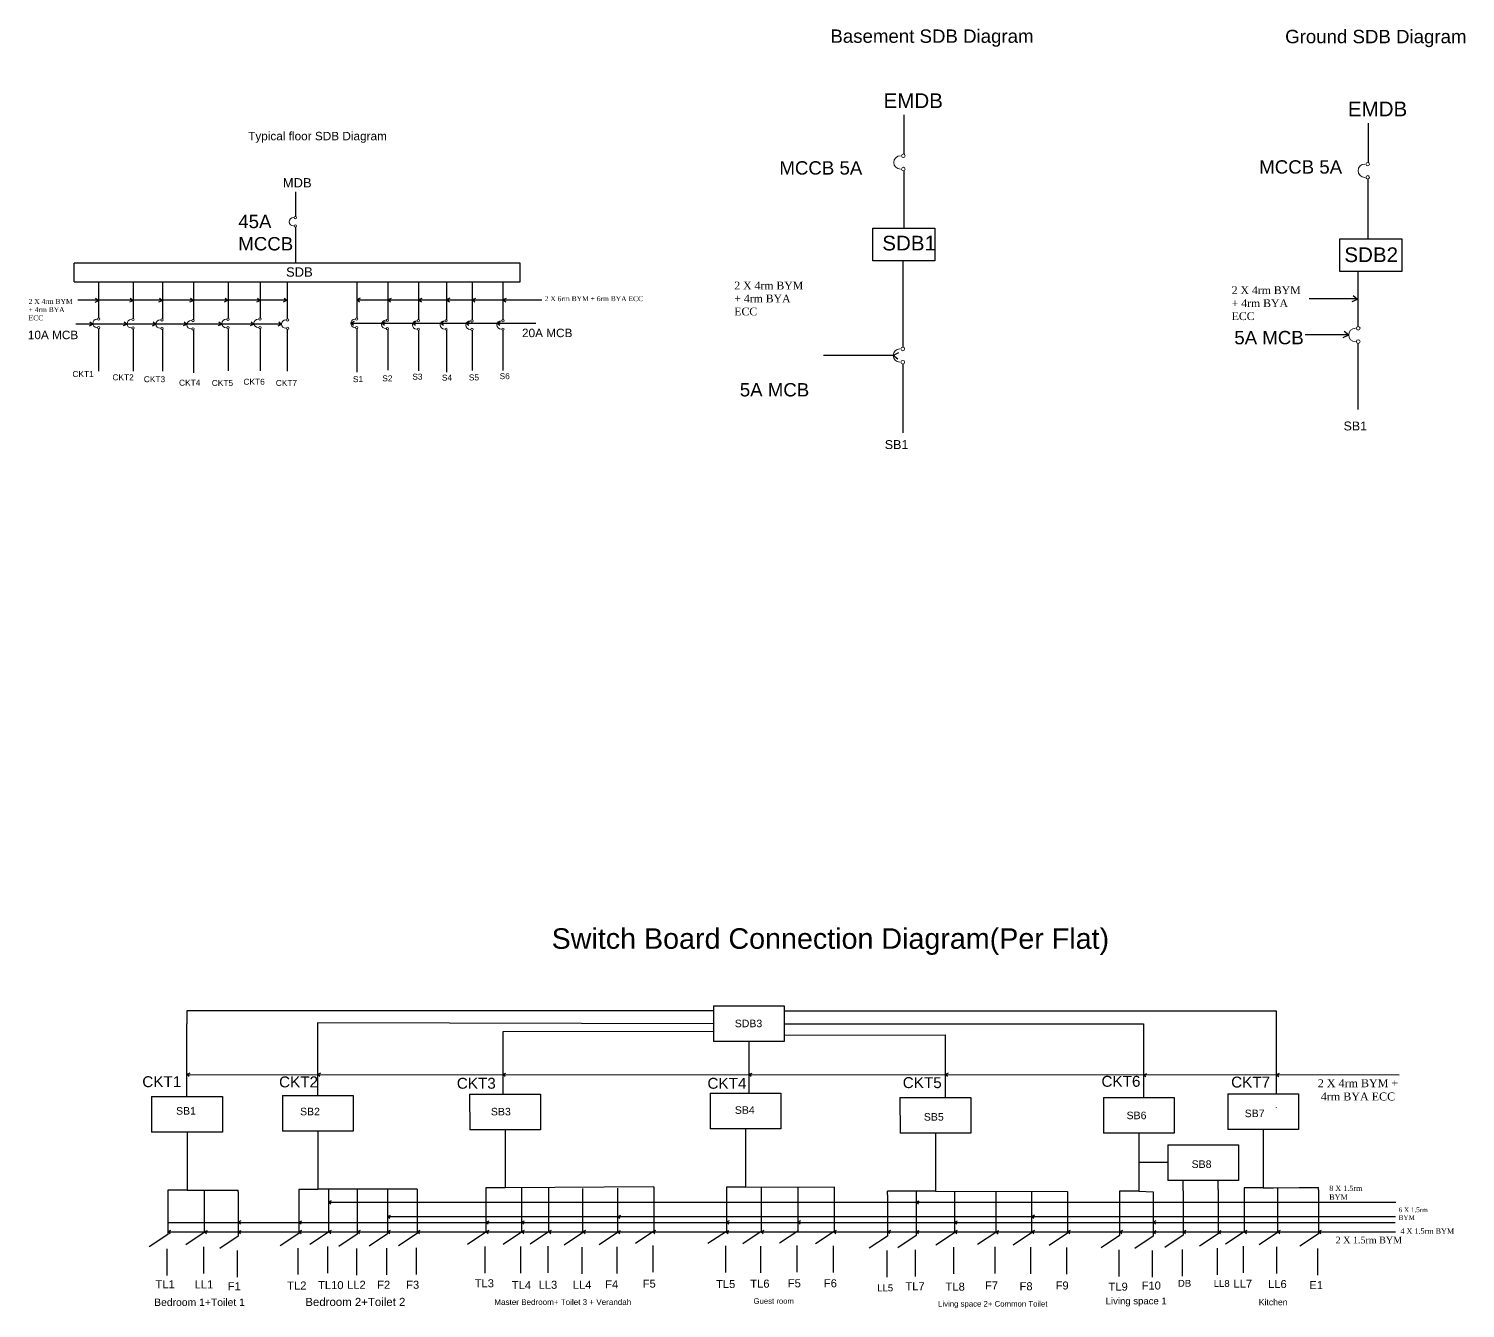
# Model space of a CAD drawing. Header units: inches. Extents: x 79 to 11386, y 236 to 3106.
# Drawn here: x 4868 to 7451, y 531 to 2831 of the extents above; entities that cross this region are included whole.
import ezdxf

# ---------------------------------------------------------------- set-up
doc = ezdxf.new("R2010")
doc.units = ezdxf.units.IN
doc.header["$LTSCALE"] = 20
doc.header["$MEASUREMENT"] = 0
doc.linetypes.add('HIDDEN', pattern=[0.375, 0.25, -0.125])
doc.layers.add('appliances', color=180, linetype='Continuous')
doc.layers.add('Text layer', color=200, linetype='HIDDEN')
doc.layers.add('Red Box', color=1, linetype='Continuous', lineweight=5)
doc.styles.get("Standard").update_dxf_attribs({"font": 'arial.ttf', "height": 6})

msp = doc.modelspace()

# ---------------------------------------------------------------- linework, layer by layer
for p, q in [((6441.64588, 2675.98418), (6441.64588, 2605.73194)), ((7276.43316, 2661.18492), (7276.43316, 2590.93269)), ((6441.64588, 2575.54196), (6441.64588, 2472.54622)), ((7275.72827, 2560.6021), (7275.72827, 2453.49772)), ((5348.06267, 2537.93247), (5348.06267, 2493.55587)), ((5348.06267, 2474.48561), (5348.06267, 2409.42575)), ((6385.96925, 2413.85119), (6385.96925, 2472.64684)), ((6385.96925, 2472.64684), (6441.64588, 2472.54622)), ((6441.64588, 2472.54622), (6497.28509, 2472.54622)), ((6497.28509, 2472.54622), (6497.28509, 2422.67057)), ((7225.59901, 2394.79266), (7225.59901, 2453.58831)), ((7225.59901, 2453.58831), (7281.27564, 2453.48769)), ((7281.27564, 2453.48769), (7336.91485, 2453.48769)), ((7336.91485, 2453.48769), (7336.91485, 2403.61204)), ((5751.80497, 2409.42575), (4949.66996, 2409.42575)), ((4949.66996, 2375.97719), (4949.66996, 2409.42575)), ((5751.80497, 2375.97719), (5751.80497, 2409.42575)), ((6497.28509, 2413.85119), (6385.96925, 2413.85119)), ((6439.64963, 2414.0932), (6439.64963, 2361.50713)), ((6497.28509, 2422.67057), (6497.28509, 2413.85119)), ((7336.91485, 2403.61204), (7336.91485, 2394.79266)), ((7336.91485, 2394.79266), (7225.59901, 2394.79266)), ((7257.63902, 2394.79266), (7257.63902, 2295.74909)), ((4949.66996, 2375.97719), (5720.56729, 2375.97719)), ((4993.90713, 2375.97719), (4993.90713, 2311.14599)), ((5056.2646, 2375.97719), (5056.2646, 2310.46653)), ((5108.56109, 2375.97719), (5108.56109, 2309.67572)), ((5164.34402, 2375.97719), (5164.34402, 2308.304)), ((5226.55473, 2375.97719), (5226.55473, 2310.81283)), ((5284.55629, 2375.97719), (5284.55629, 2311.05844)), ((5333.132, 2375.97719), (5333.132, 2309.78618)), ((5457.90058, 2375.97719), (5457.90058, 2311.17653)), ((5513.62762, 2375.97719), (5513.62762, 2309.16812)), ((5569.05955, 2375.97719), (5569.05955, 2308.22177)), ((5619.31051, 2375.97719), (5619.31051, 2308.14837)), ((5665.16236, 2375.97719), (5665.16236, 2307.8895)), ((5720.56729, 2375.97719), (5720.56729, 2308.21797)), ((5720.56729, 2375.97719), (5751.80497, 2375.97719)), ((6439.64963, 2361.50713), (6439.64963, 2258.92173)), ((5333.132, 2342.88168), (4956.57455, 2342.88168)), ((5457.90058, 2343.57686), (5790.81304, 2343.57686)), ((7257.63902, 2345.27087), (7170.39106, 2345.27087)), ((5322.80925, 2300.22356), (4952.84029, 2300.22667)), ((5447.01473, 2301.6332), (5779.92718, 2301.6332)), ((4993.90713, 2291.89085), (4993.90713, 2215.47737)), ((5056.2646, 2291.26178), (5056.2646, 2215.36611)), ((5108.56109, 2290.77761), (5108.56109, 2215.36611)), ((5164.34402, 2289.53224), (5164.34402, 2212.83238)), ((5226.55473, 2291.60332), (5226.55473, 2215.9499)), ((5284.55629, 2292.00578), (5284.55629, 2216.26662)), ((5333.132, 2290.66095), (5333.132, 2215.63831)), ((5457.90058, 2291.91333), (5457.90058, 2213.6768)), ((5513.62762, 2289.99607), (5513.62762, 2217.53942)), ((5569.05955, 2288.97961), (5569.05955, 2215.89172)), ((5619.31051, 2289.06272), (5619.31051, 2213.63854)), ((5665.16236, 2288.66731), (5665.16236, 2216.85695)), ((5720.56729, 2288.99312), (5720.56729, 2216.53506)), ((7241.29717, 2280.61059), (7162.97947, 2280.61059)), ((7257.63902, 2265.47209), (7257.63902, 2146.70437)), ((6422.41134, 2243.67401), (6297.15142, 2243.67401)), ((6439.64963, 2228.4263), (6439.64963, 2104.57069)), ((6099.38702, 1065.77009), (5152.65269, 1065.80201)), ((5152.65269, 1065.80201), (5152.65269, 1042.6642)), ((6099.35718, 1074.69199), (6226.6418, 1074.69199)), ((6099.35718, 1074.69199), (6099.57142, 1010.63641)), ((6226.6418, 1074.69199), (6226.6418, 1010.63641)), ((6226.6418, 1065.83698), (7111.19747, 1065.92684)), ((7111.19747, 1065.92684), (7111.19747, 916.59824)), ((5152.65269, 912.19919), (5152.65269, 1042.6642)), ((5387.66544, 1044.46103), (5387.47423, 1034.62501)), ((5387.47423, 1034.62501), (5387.47423, 913.59733)), ((6099.4643, 1042.6642), (5387.66544, 1044.46103)), ((6226.6418, 1042.6642), (6872.52075, 1042.6642)), ((6872.52075, 1042.6642), (6872.52075, 910.20886)), ((6099.51127, 1028.62075), (5720.51365, 1028.25743)), ((5720.51365, 1028.25743), (5720.51365, 916.21705)), ((6226.6418, 1010.63641), (6099.57142, 1010.63641)), ((6163.10661, 1010.63641), (6163.10661, 917.71905)), ((6226.6418, 1022.12101), (6515.97805, 1022.52956)), ((6515.97805, 1022.52956), (6515.97805, 910.20886)), ((5157.6439, 953.87223), (5152.65269, 951.53418)), ((5156.87434, 948.229), (5152.65269, 951.53418)), ((5152.65269, 951.52639), (7331.86612, 950.85509)), ((5089.01038, 912.19919), (5216.29499, 912.19919)), ((5089.01038, 912.19919), (5089.22461, 848.14361)), ((5216.29499, 912.19919), (5216.29499, 848.14361)), ((5324.37668, 913.59733), (5451.6613, 913.59733)), ((5324.37668, 913.59733), (5324.59092, 849.54176)), ((5451.6613, 913.59733), (5451.6613, 849.54176)), ((5660.92879, 916.21705), (5788.21341, 916.21705)), ((5660.92879, 916.21705), (5661.14303, 852.16148)), ((5788.21341, 916.21705), (5788.21341, 852.16148)), ((6093.23638, 917.71905), (6220.52099, 917.71905)), ((6093.23638, 917.71905), (6093.45061, 853.66348)), ((6220.52099, 917.71905), (6220.52099, 853.66348)), ((6434.52096, 910.20886), (6561.80557, 910.20886)), ((6434.52096, 910.20886), (6434.73519, 846.15329)), ((6561.80557, 910.20886), (6561.80557, 846.15329)), ((6800.26159, 910.20886), (6927.5462, 910.20886)), ((6800.26159, 910.20886), (6800.47582, 846.15329)), ((6927.5462, 910.20886), (6927.5462, 846.15329)), ((7023.97701, 916.59824), (7151.26162, 916.59824)), ((7023.97701, 916.59824), (7024.19124, 852.54267)), ((7151.26162, 916.59824), (7151.26162, 852.54267)), ((7111.19747, 892.92435), (7111.19747, 892.35322)), ((6220.52099, 853.66348), (6093.45061, 853.66348)), ((6156.9858, 853.66348), (6156.9858, 749.09355)), ((7151.26162, 852.54267), (7024.19124, 852.54267)), ((7087.72643, 852.54267), (7087.72643, 747.97274)), ((5216.29499, 848.14361), (5089.22461, 848.14361)), ((5152.7598, 848.14361), (5152.7598, 743.57368)), ((5451.6613, 849.54176), (5324.59092, 849.54176)), ((5388.12611, 849.54176), (5388.12611, 744.97183)), ((5788.21341, 852.16148), (5661.14303, 852.16148)), ((5724.67822, 852.16148), (5724.67822, 747.59155)), ((6561.80557, 846.15329), (6434.73519, 846.15329)), ((6498.27038, 846.15329), (6498.27038, 741.58336)), ((6927.5462, 846.15329), (6800.47582, 846.15329)), ((6864.01101, 846.15329), (6864.01101, 741.58336)), ((6915.92523, 825.2081), (7043.20984, 825.2081)), ((6915.92523, 825.2081), (6916.13946, 761.15253)), ((7043.20984, 825.2081), (7043.20984, 761.15253)), ((6864.01101, 793.86832), (6916.03004, 793.86832)), ((5992.19983, 749.62807), (5724.67822, 747.59155)), ((5992.19983, 749.62807), (5992.19983, 670.19006)), ((6156.9858, 749.09355), (6122.41655, 749.09355)), ((6122.41655, 749.09355), (6122.41655, 669.65553)), ((6156.9858, 749.09355), (6316.11198, 749.93298)), ((6250.87199, 749.66427), (6250.87199, 670.22625)), ((6316.11198, 748.90182), (6316.11198, 749.93298)), ((7043.20984, 761.15253), (6916.13946, 761.15253)), ((6943.62878, 742.2142), (6943.62878, 761.15253)), ((7006.49126, 744.58447), (7006.49126, 761.15253)), ((5152.7598, 743.57368), (5118.19056, 743.57368)), ((5118.19056, 743.57368), (5118.19056, 664.13567)), ((5152.7598, 743.57368), (5244.65731, 743.57368)), ((5183.80882, 743.57368), (5183.80882, 667.73286)), ((5244.65731, 740.62028), (5244.65731, 743.57368)), ((5244.65731, 740.62028), (5244.65731, 661.18226)), ((5388.12611, 744.97183), (5353.55686, 744.97183)), ((5353.55686, 744.97183), (5353.55686, 665.53381)), ((5566.30742, 745.39079), (5388.12611, 745.39079)), ((5406.97417, 745.39079), (5406.97417, 668.33806)), ((5458.8917, 744.19821), (5458.8917, 664.7602)), ((5513.19624, 744.7945), (5513.19624, 665.35648)), ((5566.30742, 745.39079), (5566.30742, 665.95277)), ((5724.67822, 747.59155), (5690.10897, 747.59155)), ((5690.10897, 747.59155), (5690.10897, 668.15353)), ((5754.09663, 747.65886), (5754.09663, 668.22085)), ((5802.89796, 748.03395), (5802.89796, 668.59594)), ((5864.03882, 746.60763), (5864.03882, 667.16961)), ((5926.91023, 747.21173), (5926.91023, 667.77372)), ((6185.25036, 748.52056), (6185.25036, 669.08255)), ((6316.11198, 748.90182), (6316.11198, 669.46381)), ((6316.11198, 748.90182), (6316.11198, 748.90182)), ((6463.70113, 741.58336), (6412.40483, 741.58336)), ((6412.40483, 735.00063), (6412.40483, 741.58336)), ((6412.40483, 735.00063), (6412.40483, 661.28325)), ((6498.27038, 741.58336), (6463.70113, 741.58336)), ((6463.70113, 741.58336), (6463.70113, 662.14534)), ((6498.27038, 741.58336), (6735.71347, 741.54996)), ((6532.36755, 741.57856), (6532.36755, 667.07831)), ((6606.96097, 741.56807), (6606.96097, 667.85069)), ((6671.16886, 741.55904), (6671.16886, 667.08037)), ((6735.71347, 741.54996), (6735.71347, 666.30791)), ((6864.01101, 741.58336), (6829.44176, 741.58336)), ((6829.44176, 741.58336), (6829.44176, 662.14534)), ((6864.01101, 741.58336), (6889.69437, 740.48181)), ((6889.69437, 740.48181), (6889.69437, 661.0438)), ((6943.62878, 742.2142), (6943.62878, 662.77618)), ((7006.49126, 744.58447), (7006.49126, 665.14646)), ((7087.72643, 747.97274), (7053.15718, 747.97274)), ((7053.15718, 747.97274), (7053.15718, 668.53472)), ((7087.72643, 747.97274), (7106.17004, 747.94585)), ((7096.94824, 747.95929), (7152.27667, 748.48189)), ((7113.40979, 746.87119), (7113.40979, 748.11478)), ((7113.40979, 746.87119), (7113.40979, 667.43318)), ((7152.27667, 748.48189), (7186.93317, 748.48189)), ((7186.88477, 744.3484), (7186.93317, 748.48189)), ((7186.88477, 744.3484), (7186.88477, 664.91038)), ((5406.97417, 721.84847), (7325.9291, 721.84847)), ((5118.19056, 685.82426), (7324.73093, 685.82426)), ((5513.19624, 696.09977), (7325.67866, 696.09977)), ((5118.19056, 664.13567), (5085.02027, 642.03845)), ((5118.19056, 668.59912), (7325.40255, 668.59912)), ((5183.80882, 667.73286), (5150.63853, 645.63565)), ((5244.65731, 661.18226), (5211.48702, 639.08505)), ((5353.55686, 665.53381), (5320.38657, 643.4366)), ((5406.97417, 668.33806), (5373.80388, 646.24085)), ((5458.8917, 664.7602), (5425.72141, 642.66298)), ((5513.19624, 665.35648), (5480.02595, 643.25927)), ((5566.30742, 665.95277), (5533.13713, 643.85556)), ((5690.10897, 668.15353), (5656.93868, 646.05632)), ((5754.09663, 668.22085), (5720.92634, 646.12363)), ((5802.89796, 668.59594), (5769.72767, 646.49872)), ((5864.03882, 667.16961), (5830.86853, 645.0724)), ((5926.91023, 667.77372), (5893.73995, 645.6765)), ((5992.19983, 670.19006), (5959.02954, 648.09285)), ((6122.41655, 669.65553), (6089.24627, 647.55832)), ((6185.25036, 669.08255), (6152.08008, 646.98534)), ((6250.87199, 670.22625), (6217.70171, 648.12904)), ((6316.11198, 669.46381), (6282.9417, 647.36659)), ((6412.40483, 661.28325), (6379.23455, 639.18604)), ((6463.70113, 662.14534), (6430.53085, 640.04813)), ((6532.36755, 667.07831), (6499.19726, 644.9811)), ((6606.96097, 667.85069), (6573.79068, 645.75348)), ((6671.16886, 667.08037), (6637.99857, 644.98315)), ((6735.71347, 666.30791), (6702.54318, 644.2107)), ((6829.44176, 662.14534), (6796.27148, 640.04813)), ((6889.69437, 661.0438), (6856.52408, 638.94658)), ((6943.62878, 662.77618), (6910.45849, 640.67897)), ((7006.49126, 665.14646), (6973.32097, 643.04924)), ((7053.15718, 668.53472), (7019.9869, 646.43751)), ((7113.40979, 667.43318), (7080.23951, 645.33596)), ((7186.88477, 664.91038), (7153.71448, 642.81317)), ((5116.51722, 638.32322), (5116.51722, 590.41294)), ((5182.13548, 641.92042), (5182.13548, 594.01014)), ((5242.98397, 635.36981), (5242.98397, 587.45954)), ((5351.88352, 639.72137), (5351.88352, 591.81109)), ((5405.30083, 642.52562), (5405.30083, 594.61534)), ((5457.21836, 638.94775), (5457.21836, 591.03747)), ((5511.5229, 639.54404), (5511.5229, 591.63376)), ((5564.63408, 640.14033), (5564.63408, 592.23005)), ((5688.43563, 642.34109), (5688.43563, 594.43081)), ((5752.42329, 642.4084), (5752.42329, 594.49812)), ((5801.22462, 642.78349), (5801.22462, 594.87321)), ((5862.36548, 641.35717), (5862.36548, 593.44689)), ((5925.23689, 641.96127), (5925.23689, 594.05099)), ((5990.52649, 644.37761), (5990.52649, 596.46734)), ((6120.74322, 643.84308), (6120.74322, 595.93281)), ((6183.57702, 643.2701), (6183.57702, 595.35983)), ((6249.19866, 644.4138), (6249.19866, 596.50353)), ((6314.43865, 643.65136), (6314.43865, 595.74108)), ((6410.7315, 635.47081), (6410.7315, 587.56053)), ((6462.02779, 636.3329), (6462.02779, 588.42262)), ((6530.69421, 641.26586), (6530.69421, 593.35559)), ((6605.28763, 642.03825), (6605.28763, 594.12797)), ((6669.49552, 641.26792), (6669.49552, 593.35764)), ((6734.04013, 640.49547), (6734.04013, 592.58519)), ((6827.76842, 636.3329), (6827.76842, 588.42262)), ((6888.02103, 635.23135), (6888.02103, 587.32107)), ((6941.95544, 636.96374), (6941.95544, 589.05346)), ((7004.81792, 639.33401), (7004.81792, 591.42373)), ((7051.48385, 642.72228), (7051.48385, 594.812)), ((7111.73645, 641.62073), (7111.73645, 593.71045)), ((7185.21143, 639.09793), (7185.21143, 591.18766))]:
    msp.add_line(p, q)
at = {"layer": 'appliances'}
for p, q in [((7249.14756, 2351.59309), (7257.38778, 2345.14173)), ((4987.50724, 2339.85918), (4993.66122, 2342.7419)), ((4988.45608, 2346.81707), (4993.66122, 2342.7419)), ((5049.8589, 2339.96697), (5056.01288, 2342.8497)), ((5050.80774, 2346.92486), (5056.01288, 2342.8497)), ((5102.37944, 2339.93926), (5108.53342, 2342.82199)), ((5103.32828, 2346.89715), (5108.53342, 2342.82199)), ((5158.10203, 2339.96854), (5164.256, 2342.85126)), ((5159.05087, 2346.92642), (5164.256, 2342.85126)), ((5220.30478, 2340.05003), (5226.45875, 2342.93275)), ((5221.25362, 2347.00791), (5226.45875, 2342.93275)), ((5278.39127, 2339.93552), (5284.54525, 2342.81825)), ((5279.34011, 2346.89341), (5284.54525, 2342.81825)), ((5326.24255, 2339.99225), (5332.39653, 2342.87497)), ((5327.19139, 2346.95013), (5332.39653, 2342.87497)), ((5464.05456, 2346.48495), (5457.90058, 2343.60223)), ((5463.10572, 2339.52707), (5457.90058, 2343.60223)), ((5519.78159, 2346.4135), (5513.62762, 2343.53078)), ((5518.83276, 2339.45562), (5513.62762, 2343.53078)), ((5575.21352, 2346.43414), (5569.05955, 2343.55142)), ((5574.26469, 2339.47626), (5569.05955, 2343.55142)), ((5625.46449, 2346.54661), (5619.31051, 2343.66389)), ((5624.51565, 2339.58872), (5619.31051, 2343.66389)), ((5671.31634, 2346.39719), (5665.16236, 2343.51447)), ((5670.3675, 2339.4393), (5665.16236, 2343.51447)), ((5726.72126, 2346.42795), (5720.56729, 2343.54523)), ((5725.77243, 2339.47007), (5720.56729, 2343.54523)), ((7247.64547, 2340.57812), (7257.38778, 2345.14173)), ((4977.20429, 2297.31489), (4983.35827, 2300.19762)), ((4978.15313, 2304.27278), (4983.35827, 2300.19762)), ((5038.87765, 2297.35233), (5045.03163, 2300.23505)), ((5039.82649, 2304.31022), (5045.03163, 2300.23505)), ((5090.68627, 2297.32769), (5096.84025, 2300.21041)), ((5091.63511, 2304.28557), (5096.84025, 2300.21041)), ((5146.45555, 2297.42336), (5152.60952, 2300.30608)), ((5147.40438, 2304.38125), (5152.60952, 2300.30608)), ((5209.17865, 2297.42871), (5215.33263, 2300.31143)), ((5210.12749, 2304.38659), (5215.33263, 2300.31143)), ((5266.99092, 2297.37865), (5273.14489, 2300.26137)), ((5267.93975, 2304.33653), (5273.14489, 2300.26137)), ((5316.63011, 2297.18035), (5322.78409, 2300.06307)), ((5317.57895, 2304.13823), (5322.78409, 2300.06307)), ((5453.1687, 2304.54129), (5447.01473, 2301.65857)), ((5452.21986, 2297.58341), (5447.01473, 2301.65857)), ((5508.89573, 2304.46984), (5502.74176, 2301.58712)), ((5507.9469, 2297.51196), (5502.74176, 2301.58712)), ((5564.32766, 2304.49049), (5558.17369, 2301.60776)), ((5563.37883, 2297.5326), (5558.17369, 2301.60776)), ((5614.57863, 2304.60295), (5608.42465, 2301.72023)), ((5613.62979, 2297.64507), (5608.42465, 2301.72023)), ((5660.43048, 2304.45353), (5654.2765, 2301.57081)), ((5659.48164, 2297.49565), (5654.2765, 2301.57081)), ((5715.83541, 2304.48429), (5709.68143, 2301.60157)), ((5714.88657, 2297.52641), (5709.68143, 2301.60157)), ((7231.56784, 2276.13283), (7241.31015, 2280.69644)), ((7233.06993, 2287.1478), (7241.31015, 2280.69644)), ((6432.15863, 2248.41753), (6422.41632, 2243.85392)), ((6430.65653, 2237.40256), (6422.41632, 2243.85392)), ((5392.46544, 953.72362), (5387.47423, 951.38558)), ((5391.69588, 948.0804), (5387.47423, 951.38558)), ((5725.50486, 953.58345), (5720.51365, 951.2454)), ((5724.7353, 947.94022), (5720.51365, 951.2454)), ((6168.09782, 953.59635), (6163.10661, 951.2583)), ((6167.32826, 947.95312), (6163.10661, 951.2583)), ((6520.96926, 953.77937), (6515.97805, 951.44133)), ((6520.1997, 948.13615), (6515.97805, 951.44133)), ((6877.51196, 952.90442), (6872.52075, 950.56637)), ((6876.7424, 947.26119), (6872.52075, 950.56637)), ((7116.18868, 953.24427), (7111.19747, 950.90623)), ((7115.41912, 947.60105), (7111.19747, 950.90623)), ((5411.96538, 724.22632), (5406.97417, 721.88827)), ((6468.69234, 724.15013), (6463.70113, 721.81208)), ((5411.19582, 718.58309), (5406.97417, 721.88827)), ((5518.18745, 698.35059), (5513.19624, 696.01254)), ((5931.90144, 698.34579), (5926.91023, 696.00774)), ((6467.92278, 718.5069), (6463.70113, 721.81208)), ((6676.16007, 698.45665), (6671.16886, 696.11861)), ((5249.64852, 688.33731), (5244.65731, 685.99926)), ((5248.87896, 682.69408), (5244.65731, 685.99926)), ((5358.54807, 688.02028), (5353.55686, 685.68224)), ((5357.77851, 682.37706), (5353.55686, 685.68224)), ((5517.41789, 692.70736), (5513.19624, 696.01254)), ((5695.10018, 688.0102), (5690.10897, 685.67215)), ((5694.33062, 682.36697), (5690.10897, 685.67215)), ((5759.08784, 688.21321), (5754.09663, 685.87516)), ((5758.31828, 682.56998), (5754.09663, 685.87516)), ((5931.13188, 692.70256), (5926.91023, 696.00774)), ((6127.40776, 688.35006), (6122.41655, 686.01201)), ((6126.63821, 682.70683), (6122.41655, 686.01201)), ((6255.8632, 688.36676), (6250.87199, 686.02871)), ((6255.09365, 682.72353), (6250.87199, 686.02871)), ((6537.35876, 687.99995), (6532.36755, 685.66191)), ((6536.5892, 682.35673), (6532.36755, 685.66191)), ((6675.39051, 692.81343), (6671.16886, 696.11861)), ((6894.68558, 688.26853), (6889.69437, 685.93049)), ((6893.91602, 682.62531), (6889.69437, 685.93049)), ((5123.18177, 670.93717), (5118.19056, 668.59912)), ((5122.41221, 665.29394), (5118.19056, 668.59912)), ((5188.86663, 670.86994), (5183.87542, 668.5319)), ((5188.09707, 665.22672), (5183.87542, 668.5319)), ((5249.64852, 670.86706), (5244.65731, 668.52901)), ((5248.87896, 665.22383), (5244.65731, 668.52901)), ((5358.55569, 670.94594), (5353.56448, 668.6079)), ((5357.78613, 665.30272), (5353.56448, 668.6079)), ((5412.10418, 671.02483), (5407.11297, 668.68678)), ((5411.33462, 665.3816), (5407.11297, 668.68678)), ((5463.88291, 670.93188), (5458.8917, 668.59384)), ((5463.11335, 665.28866), (5458.8917, 668.59384)), ((5518.18745, 670.99971), (5513.19624, 668.66166)), ((5517.41789, 665.35648), (5513.19624, 668.66166)), ((5571.31263, 670.9338), (5566.32142, 668.59576)), ((5570.54307, 665.29058), (5566.32142, 668.59576)), ((5695.15872, 670.95864), (5690.16751, 668.6206)), ((5694.38916, 665.31542), (5690.16751, 668.6206)), ((5759.13753, 671.09276), (5754.14632, 668.75472)), ((5758.36797, 665.44954), (5754.14632, 668.75472)), ((5807.63401, 670.9704), (5802.6428, 668.63236)), ((5806.86445, 665.32718), (5802.6428, 668.63236)), ((5869.11802, 671.00626), (5864.12681, 668.66821)), ((5868.34847, 665.36303), (5864.12681, 668.66821)), ((5931.75356, 670.81808), (5926.76235, 668.48004)), ((5930.984, 665.17486), (5926.76235, 668.48004)), ((5994.79957, 670.9529), (5989.80836, 668.61486)), ((5994.03001, 665.30968), (5989.80836, 668.61486)), ((6126.19717, 670.8156), (6121.20596, 668.47755)), ((6125.42761, 665.17238), (6121.20596, 668.47755)), ((6189.6391, 670.99767), (6184.64789, 668.65962)), ((6188.86954, 665.35444), (6184.64789, 668.65962)), ((6319.86843, 670.89566), (6314.87722, 668.55761)), ((6319.09887, 665.25243), (6314.87722, 668.55761)), ((6417.39604, 671.275), (6412.40483, 668.93695)), ((6416.62649, 665.63177), (6412.40483, 668.93695)), ((6468.69234, 670.86669), (6463.70113, 668.52864)), ((6467.92278, 665.22346), (6463.70113, 668.52864)), ((6537.39319, 670.99187), (6532.40198, 668.65383)), ((6536.62364, 665.34865), (6532.40198, 668.65383)), ((6611.66338, 670.48718), (6606.67217, 668.14914)), ((6610.89382, 664.84396), (6606.67217, 668.14914)), ((6676.20504, 670.99408), (6671.21383, 668.65604)), ((6675.43548, 665.35086), (6671.21383, 668.65604)), ((6740.76113, 670.89656), (6735.76992, 668.55852)), ((6739.99157, 665.25334), (6735.76992, 668.55852)), ((6834.43297, 671.00295), (6829.44176, 668.6649)), ((6833.66341, 665.35973), (6829.44176, 668.6649)), ((6894.68558, 670.78909), (6889.69437, 668.45104)), ((6893.91602, 665.14587), (6889.69437, 668.45104)), ((6948.61999, 671.09966), (6943.62878, 668.76162)), ((6947.85043, 665.45644), (6943.62878, 668.76162)), ((7011.48247, 670.78968), (7006.49126, 668.45164)), ((7010.71291, 665.14646), (7006.49126, 668.45164)), ((7058.18425, 670.94821), (7053.19304, 668.61016)), ((7057.41469, 665.30499), (7053.19304, 668.61016)), ((7118.38891, 670.92612), (7113.3977, 668.58808)), ((7117.61935, 665.2829), (7113.3977, 668.58808)), ((7191.87598, 670.89091), (7186.88477, 668.55286)), ((7191.10642, 665.24768), (7186.88477, 668.55286))]:
    msp.add_line(p, q, dxfattribs=at)
at = {"layer": 'Red Box', "color": 7}
for centre, radius in [((6440.65377, 2602.59544), 3.28967), ((7275.44105, 2587.79619), 3.28967), ((6440.65377, 2578.67846), 3.28967), ((7275.44105, 2563.87921), 3.28967), ((5347.43598, 2491.57462), 2.078), ((5347.43598, 2476.46686), 2.078), ((4994.04098, 2309.0723), 2.078), ((5055.91567, 2308.41804), 2.078), ((5107.70879, 2307.78055), 2.078), ((5163.36327, 2306.472), 2.078), ((5226.22005, 2308.76196), 2.078), ((5283.90242, 2309.08599), 2.078), ((5333.66406, 2307.77744), 2.078), ((5457.86638, 2309.09881), 2.078), ((5513.19347, 2307.13598), 2.078), ((5568.84792, 2306.15457), 2.078), ((5618.7087, 2306.15943), 2.078), ((5664.86918, 2305.83229), 2.078), ((5720.85102, 2306.15943), 2.078), ((4994.04098, 2293.96454), 2.078), ((5055.91567, 2293.31027), 2.078), ((5107.70879, 2292.67278), 2.078), ((5163.36327, 2291.36423), 2.078), ((5226.22005, 2293.65419), 2.078), ((5283.90242, 2293.97823), 2.078), ((5333.66406, 2292.66968), 2.078), ((5457.86638, 2293.99105), 2.078), ((5513.19347, 2292.02822), 2.078), ((5568.84792, 2291.04681), 2.078), ((5618.7087, 2291.05166), 2.078), ((5664.86918, 2290.72452), 2.078), ((5720.85102, 2291.05166), 2.078), ((7258.48131, 2292.56908), 3.28967), ((6439.59548, 2255.6325), 3.28967), ((7258.48131, 2268.6521), 3.28967), ((6439.59548, 2231.71552), 3.28967)]:
    msp.add_circle(centre, radius, dxfattribs=at)
for centre, radius in [((6435.42811, 2590.63695), 11.95849), ((7270.21539, 2575.8377), 11.95849), ((5344.13506, 2484.02074), 7.55388), ((4990.74007, 2301.51842), 7.55388), ((5052.61475, 2300.86416), 7.55388), ((5104.40787, 2300.22667), 7.55388), ((5160.06235, 2298.91812), 7.55388), ((5222.91914, 2301.20807), 7.55388), ((5280.6015, 2301.53211), 7.55388), ((5330.36314, 2300.22356), 7.55388), ((5454.56546, 2301.54493), 7.55388), ((5509.89255, 2299.5821), 7.55388), ((5565.547, 2298.60069), 7.55388), ((5615.40778, 2298.60554), 7.55388), ((5661.56826, 2298.2784), 7.55388), ((5717.5501, 2298.60554), 7.55388), ((7253.25565, 2280.61059), 11.95849), ((6434.36983, 2243.67401), 11.95849)]:
    msp.add_arc(centre, radius, 90, 270, dxfattribs=at)

# ---------------------------------------------------------------- texts
at = {"attachment_point": 1}
for s, width, gutter_width, insert, char_height in [('Basement SDB Diagram', 1127.7238103, 30, (6309.48138, 2829.68259), 24), ('Ground SDB Diagram', 1127.7238103, 30, (7127.03047, 2828.93666), 24), ('Typical floor SDB Diagram', 712.3552329, 18.95026, (5262.66482, 2645.66786), 15.1602063), ('MCCB 5A', 149.0819014, 30, (6217.78628, 2592.87073), 24), ('MCCB 5A', 149.0819014, 30, (7080.44225, 2594.58278), 24), ('45A MCCB', 76.5067259, 30, (5244.94165, 2496.56962), 24), ('{\\fTimes New Roman|b0|i0|c0|p18;\\H1.16667x;2 X 4rm BYM + 4rm BYA ECC}', 140.2538322, 30, (6136.6802, 2376.49222), 12), ('{\\fTimes New Roman|b0|i0|c0|p18;\\H1.16667x;2 X 4rm BYM + 4rm BYA ECC}', 140.2538322, 30, (7030.93216, 2368.06401), 12), ('{\\fTimes New Roman|b0|i0|c0|p18;\\H1.16667x;2 X 4rm BYM + 4rm BYA ECC}', 88.5948761, 18.95026, (4867.97967, 2345.27474), 7.5801031), ('10A MCB', 94.1713491, 18.95026, (4866.59534, 2288.21353), 15.160206), ('20A MCB', 94.1713491, 18.95026, (5755.03748, 2291.87563), 15.160206), ('5A MCB', 149.0819014, 30, (7035.65402, 2287.87959), 24), ('5A MCB', 149.0819014, 30, (6146.60291, 2194.1358), 24), ('Switch Board Connection Diagram(Per Flat)', 1288.7157515, 15.36969, (5808.31554, 1214.32697), 36.8872661)]:
    msp.add_mtext_dynamic_manual_height_columns(s, width=width, gutter_width=gutter_width, heights=[0], dxfattribs=dict(at, insert=insert, char_height=char_height))
at = {"layer": 'appliances', "insert": (5795.86962, 2350.23688), "char_height": 7.5801031, "attachment_point": 1}
msp.add_mtext_dynamic_manual_height_columns('{\\fTimes New Roman|b0|i0|c0|p18;\\H1.16667x;\\C0;2 X 6rm BYM + 6rm BYA ECC}', width=198.0858712, gutter_width=18.95026, heights=[0], dxfattribs=at)
at = {"layer": 'Text layer', "attachment_point": 1}
for s, width, gutter_width, insert, char_height in [('EMDB', 784.7319989, 132.23512, (6405.05121, 2714.85227), 26.447024), ('EMDB', 784.7319989, 132.23512, (7239.83849, 2700.05302), 26.447024), ('MDB', 495.6957907, 83.52966, (5324.94672, 2562.48448), 16.705931), ('SDB1', 784.7319989, 132.23512, (6402.75148, 2458.93046), 26.447024), ('SDB2', 784.7319989, 132.23512, (7233.49052, 2438.04773), 26.447024), ('SDB', 495.6957907, 83.52966, (5330.84121, 2402.12048), 16.705931), ('CKT1', 566.4856466, 120.95101, (4946.72387, 2215.76863), 10.738479), ('CKT2', 566.4856466, 120.95101, (5018.65071, 2209.87593), 10.738479), ('CKT3', 566.4856466, 120.95101, (5075.11528, 2206.54791), 10.738479), ('CKT4', 566.4856466, 120.95101, (5138.40246, 2200.12938), 10.738479), ('CKT5', 566.4856466, 120.95101, (5197.29444, 2199.75053), 10.738479), ('CKT6', 566.4856466, 120.95101, (5254.21082, 2201.90434), 10.738479), ('CKT7', 566.4856466, 120.95101, (5312.40535, 2199.82827), 10.738479), ('S1', 28.8981494, 18.95026, (5451.03895, 2206.57649), 10.738479), ('S2', 27.714334, 18.95026, (5503.7938, 2207.97436), 10.738479), ('S3', 32.7229263, 18.95026, (5557.88682, 2210.97709), 10.738479), ('S4', 16.695357, 18.95026, (5610.97812, 2209.30892), 10.738479), ('S5', 13.3562708, 18.95026, (5659.39469, 2209.64256), 10.738479), ('S6', 16.0275693, 18.95026, (5714.82328, 2211.97803), 10.738479), ('SB1', 88.549766, 30, (7232.07803, 2125.07869), 16), ('SB1', 88.549766, 30, (6407.31752, 2091.62244), 16), ('SDB3', 402.0363624, 67.74711, (6137.53461, 1050.07312), 13.549423), ('CKT1', 459.4508022, 98.09787, (5072.40794, 948.41417), 19.619575), ('CKT2', 459.4508022, 98.09787, (5318.28775, 948.02504), 19.619575), ('CKT3', 459.4508022, 98.09787, (5637.82401, 945.58854), 19.619575), ('CKT4', 459.4508022, 98.09787, (6088.45073, 945.53021), 19.619575), ('CKT5', 459.4508022, 98.09787, (6439.50377, 946.71485), 19.619575), ('CKT6', 459.4508022, 98.09787, (6796.8486, 949.05583), 19.619575), ('CKT7', 459.4508022, 98.09787, (7029.91556, 947.68568), 19.619575), ('{\\fTimes New Roman|b0|i0|c0|p18;\\H1.16667x;2 X 4rm BYM +\\P 4rm BYA ECC}', 138.8422579, 15.36969, (7185.75122, 943.09899), 12.2957554), ('SB1', 402.0363624, 67.74711, (5133.11217, 892.97024), 13.549423), ('SB2', 402.0363624, 67.74711, (5355.96158, 891.74672), 13.549423), ('SB3', 402.0363624, 67.74711, (5699.10622, 891.59818), 13.549423), ('SB4', 402.0363624, 67.74711, (6137.73151, 894.42286), 13.549423), ('SB5', 402.0363624, 67.74711, (6477.48265, 882.16293), 13.549423), ('SB6', 402.0363624, 67.74711, (6841.96202, 884.74145), 13.549423), ('SB7', 402.0363624, 67.74711, (7054.3144, 888.40788), 13.549423), ('SB8', 402.0363624, 67.74711, (6958.88692, 797.16216), 13.549423), ('{\\fTimes New Roman|b0|i0|c0|p18;\\H1.16667x;8 X 1.5rm BYM}', 61.2582949, 15.36969, (7206.26823, 751.91475), 8.1971703), ('{\\fTimes New Roman|b0|i0|c0|p18;\\H1.16667x;6 X 1.5rm BYM}', 55.4701957, 15.36969, (7331.16595, 712.54208), 7.172524), ('{\\fTimes New Roman|b0|i0|c0|p18;\\H1.16667x;4 X 1.5rm BYM}', 109.5431103, 15.36969, (7334.30954, 674.95418), 8.1971703), ('{\\fTimes New Roman|b0|i0|c0|p18;\\H1.16667x;2 X 1.5rm BYM}', 323.0469605, 15.36969, (7217.83382, 660.00062), 10.2464628), ('TL1', 215.136326, 71.96062, (5096.14897, 581.89142), 14.392124), ('LL1', 215.136326, 71.96062, (5166.46552, 581.52236), 14.392124), ('F1', 215.136326, 71.96062, (5225.94972, 578.18304), 14.392124), ('TL2', 215.136326, 71.96062, (5332.88766, 579.51881), 14.392124), ('TL10', 215.136326, 71.96062, (5388.36156, 580.18666), 14.392124), ('LL2', 215.136326, 71.96062, (5440.49376, 580.85451), 14.392124), ('F2', 215.136326, 71.96062, (5494.63104, 580.85451), 14.392124), ('F3', 215.136326, 71.96062, (5546.76338, 580.85451), 14.392124), ('TL3', 215.136326, 71.96062, (5669.89912, 583.517), 14.392124), ('TL4', 215.136326, 71.96062, (5736.73532, 580.17761), 14.392124), ('LL3', 215.136326, 71.96062, (5784.85737, 580.84553), 14.392124), ('LL4', 215.136326, 71.96062, (5846.34665, 580.84553), 14.392124), ('F4', 215.136326, 71.96062, (5904.49409, 581.51338), 14.392124), ('F5', 215.136326, 71.96062, (5971.99861, 582.84908), 14.392124), ('TL5', 215.136326, 71.96062, (6103.88413, 582.19659), 14.392124), ('TL6', 215.136326, 71.96062, (6165.37342, 582.86444), 14.392124), ('F5', 215.136326, 71.96062, (6232.87794, 583.53229), 14.392124), ('F6', 215.136326, 71.96062, (6297.70907, 583.53229), 14.392124), ('LL5', 29.423952, 15.36969, (6393.62287, 574.20515), 12.295755), ('TL7', 215.136326, 71.96062, (6444.3428, 578.20552), 14.392124), ('TL8', 215.136326, 71.96062, (6516.52579, 577.53767), 14.392124), ('F7', 215.136326, 71.96062, (6587.37216, 579.54129), 14.392124), ('F8', 215.136326, 71.96062, (6649.52975, 578.20552), 14.392124), ('F9', 215.136326, 71.96062, (6714.36088, 579.54129), 14.392124), ('TL9', 215.136326, 71.96062, (6809.47087, 577.4781), 14.392124), ('F10', 215.136326, 71.96062, (6868.95508, 579.48172), 14.392124), ('DB', 30.4563756, 15.36969, (6934.24347, 582.50193), 12.295755), ('LL8', 28.91426, 15.36969, (6998.62593, 582.11671), 12.295755), ('LL7', 215.136326, 71.96062, (7034.15386, 582.83277), 14.392124), ('LL6', 215.136326, 71.96062, (7096.31145, 582.16492), 14.392124), ('E1', 215.136326, 71.96062, (7170.49967, 580.1613), 14.392124), ('{\\H0.83333x;\\C0;Bedroom 2+Toilet 2}', 960.132105, 88.24758, (5365.48777, 550.13126), 17.6495154), ('{\\H0.83333x;\\C0;Master Bedroom+ Toilet 3 + Verandah}', 706.8602596, 62.13913, (5705.32167, 547.73419), 12.4278253), ('{\\H0.83333x;\\C0;Guest room}', 446.2413589, 59.69671, (6171.31226, 549.34143), 11.9393415), ('{\\H0.83333x;\\C0;Living space 2+ Common Toilet}', 1297.5099547, 60.18089, (6503.03115, 544.48487), 12.0361771), ('{\\H0.83333x;\\C0;Living space 1}', 628.5656248, 73.74783, (6804.40913, 550.72706), 14.7495654), ('{\\H0.83333x;\\C0;Kitchen}', 559.540799, 66.62686, (7079.61385, 547.88771), 13.3253727)]:
    msp.add_mtext_dynamic_manual_height_columns(s, width=width, gutter_width=gutter_width, heights=[0], dxfattribs=dict(at, insert=insert, char_height=char_height))
at = {"layer": 'Text layer', "insert": (5093.70112, 548.89395), "char_height": 16.0072642, "attachment_point": 1}
msp.add_mtext('{\\H0.83333x;\\C0;Bedroom 1+Toilet 1}', dxfattribs=at)

doc.saveas('drawing.dxf')
